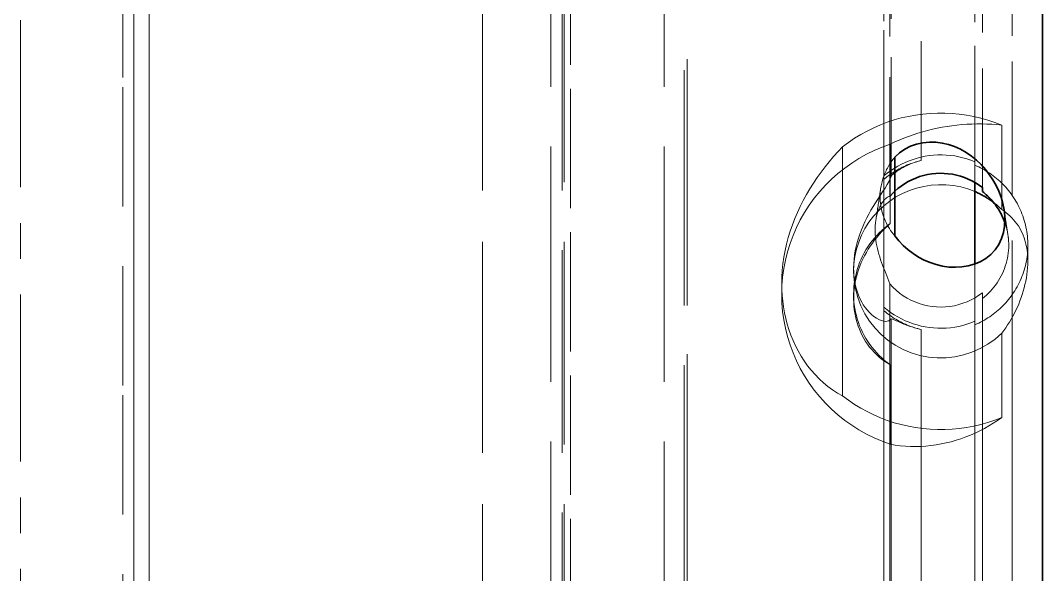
# Model space of a CAD drawing. Header units: millimetres. Extents: x 10 to 410, y 10 to 287.
# Drawn here: x 109.5 to 113.782, y 184.627 to 186.949 of the extents above; entities that cross this region are included whole.
import ezdxf

# ---------------------------------------------------------------- set-up
doc = ezdxf.new("R2010")
doc.units = ezdxf.units.MM
doc.linetypes.add('CENTER', pattern=[1.15, 0.7, -0.15, 0.15, -0.15])
doc.linetypes.add('DASHED', pattern=[0.75, 0.5, -0.25])
for name, color, linetype, lineweight in [('CENTER', 4, 'CENTER', 13), ('HIDDEN', 8, 'DASHED', 18), ('VISIBLE', 7, 'CONTINUOUS', 35)]:
    doc.layers.add(name, color=color, linetype=linetype, lineweight=lineweight)

msp = doc.modelspace()

# ---------------------------------------------------------------- linework, layer by layer
at = {"layer": 'CENTER'}
msp.add_line((109.5, 169), (109.5, 273), dxfattribs=at)
at = {"layer": 'HIDDEN'}
for points in [[(113.6546, 174.9492), (113.6546, 176.4603), (113.6546, 177.9715), (113.6546, 179.4826), (113.6546, 180.9937), (113.6546, 182.5049), (113.6546, 184.016), (113.6546, 185.5272), (113.6546, 187.0383), (113.6546, 188.5494), (113.6546, 190.0606), (113.6546, 191.5717), (113.6546, 193.0829), (113.6546, 194.594), (113.6546, 196.1051), (113.6546, 197.6163), (113.6546, 199.1274), (113.6546, 200.6386), (113.6546, 202.1497), (113.6546, 203.6608), (113.6546, 205.172), (113.6546, 206.6831), (113.6546, 208.1942), (113.6546, 209.7054)], [(113.7815, 174.9604), (113.7815, 176.4706), (113.7815, 177.9807), (113.7815, 179.4908), (113.7815, 181.001), (113.7815, 182.5111), (113.7815, 184.0212), (113.7815, 185.5314), (113.7815, 187.0415), (113.7815, 188.5516), (113.7815, 190.0617), (113.7815, 191.5719), (113.7815, 193.082), (113.7815, 194.5921), (113.7815, 196.1023), (113.7815, 197.6124), (113.7815, 199.1225), (113.7815, 200.6326), (113.7815, 202.1428), (113.7815, 203.6529), (113.7815, 205.163), (113.7815, 206.6732), (113.7815, 208.1833), (113.7815, 209.6934)], [(113.1172, 177.1769), (113.1172, 178.4957), (113.1172, 179.8145), (113.1172, 181.1333), (113.1172, 182.4522), (113.1172, 183.771), (113.1172, 185.0898), (113.1172, 186.4086), (113.1172, 187.7274), (113.1172, 189.0462), (113.1172, 190.365), (113.1172, 191.6838), (113.1172, 193.0027), (113.1172, 194.3215), (113.1172, 195.6403), (113.1172, 196.9591), (113.1172, 198.2779), (113.1172, 199.5967), (113.1172, 200.9155), (113.1172, 202.2343), (113.1172, 203.5532), (113.1172, 204.872), (113.1172, 206.1908), (113.1172, 207.5096)], [(109.9283, 177.6714), (109.9283, 178.9628), (109.9283, 180.2541), (109.9283, 181.5454), (109.9283, 182.8368), (109.9283, 184.1281), (109.9283, 185.4194), (109.9283, 186.7108), (109.9283, 188.0021), (109.9283, 189.2935), (109.9283, 190.5848), (109.9283, 191.8761), (109.9283, 193.1675), (109.9283, 194.4588), (109.9283, 195.7501), (109.9283, 197.0415), (109.9283, 198.3328), (109.9283, 199.6242), (109.9283, 200.9155), (109.9283, 202.2068), (109.9283, 203.4982), (109.9283, 204.7895), (109.9283, 206.0808), (109.9283, 207.3722)], [(112.2922, 176.396), (112.2922, 177.6323), (112.2922, 178.8687), (112.2922, 180.1051), (112.2922, 181.3415), (112.2922, 182.5779), (112.2922, 183.8143), (112.2922, 185.0507), (112.2922, 186.287), (112.2922, 187.5234), (112.2922, 188.7598), (112.2922, 189.9962), (112.2922, 191.2326), (112.2922, 192.469), (112.2922, 193.7054), (112.2922, 194.9418), (112.2922, 196.1781), (112.2922, 197.4145), (112.2922, 198.6509), (112.2922, 199.8873), (112.2922, 201.1237), (112.2922, 202.3601), (112.2922, 203.5965), (112.2922, 204.8328)], [(112.2801, 176.3495), (112.2801, 177.5859), (112.2801, 178.8223), (112.2801, 180.0587), (112.2801, 181.295), (112.2801, 182.5314), (112.2801, 183.7678), (112.2801, 185.0042), (112.2801, 186.2406), (112.2801, 187.477), (112.2801, 188.7134), (112.2801, 189.9498), (112.2801, 191.1861), (112.2801, 192.4225), (112.2801, 193.6589), (112.2801, 194.8953), (112.2801, 196.1317), (112.2801, 197.3681), (112.2801, 198.6045), (112.2801, 199.8408), (112.2801, 201.0772), (112.2801, 202.3136), (112.2801, 203.55), (112.2801, 204.7864)], [(112.2922, 176.3495), (112.2922, 177.5859), (112.2922, 178.8223), (112.2922, 180.0587), (112.2922, 181.295), (112.2922, 182.5314), (112.2922, 183.7678), (112.2922, 185.0042), (112.2922, 186.2406), (112.2922, 187.477), (112.2922, 188.7134), (112.2922, 189.9498), (112.2922, 191.1861), (112.2922, 192.4225), (112.2922, 193.6589), (112.2922, 194.8953), (112.2922, 196.1317), (112.2922, 197.3681), (112.2922, 198.6045), (112.2922, 199.8408), (112.2922, 201.0772), (112.2922, 202.3136), (112.2922, 203.55), (112.2922, 204.7864)], [(111.7211, 176.0301), (111.7211, 177.2665), (111.7211, 178.5029), (111.7211, 179.7393), (111.7211, 180.9757), (111.7211, 182.2121), (111.7211, 183.4485), (111.7211, 184.6848), (111.7211, 185.9212), (111.7211, 187.1576), (111.7211, 188.394), (111.7211, 189.6304), (111.7211, 190.8668), (111.7211, 192.1032), (111.7211, 193.3396), (111.7211, 194.5759), (111.7211, 195.8123), (111.7211, 197.0487), (111.7211, 198.2851), (111.7211, 199.5215), (111.7211, 200.7579), (111.7211, 201.9943), (111.7211, 203.2306), (111.7211, 204.467)], [(112.197, 176.0301), (112.197, 177.2665), (112.197, 178.5029), (112.197, 179.7393), (112.197, 180.9757), (112.197, 182.2121), (112.197, 183.4485), (112.197, 184.6848), (112.197, 185.9212), (112.197, 187.1576), (112.197, 188.394), (112.197, 189.6304), (112.197, 190.8668), (112.197, 192.1032), (112.197, 193.3396), (112.197, 194.5759), (112.197, 195.8123), (112.197, 197.0487), (112.197, 198.2851), (112.197, 199.5215), (112.197, 200.7579), (112.197, 201.9943), (112.197, 203.2306), (112.197, 204.467)], [(110.0394, 177.3192), (110.0394, 178.4731), (110.0394, 179.6271), (110.0394, 180.7811), (110.0394, 181.935), (110.0394, 183.089), (110.0394, 184.2429), (110.0394, 185.3969), (110.0394, 186.5509), (110.0394, 187.7048), (110.0394, 188.8588), (110.0394, 190.0127), (110.0394, 191.1667), (110.0394, 192.3207), (110.0394, 193.4746), (110.0394, 194.6286), (110.0394, 195.7825), (110.0394, 196.9365), (110.0394, 198.0905), (110.0394, 199.2444), (110.0394, 200.3984), (110.0394, 201.5523), (110.0394, 202.7063), (110.0394, 203.8603)], [(111.4355, 177.8277), (111.4355, 178.9267), (111.4355, 180.0257), (111.4355, 181.1247), (111.4355, 182.2238), (111.4355, 183.3228), (111.4355, 184.4218), (111.4355, 185.5208), (111.4355, 186.6198), (111.4355, 187.7188), (111.4355, 188.8178), (111.4355, 189.9168), (111.4355, 191.0158), (111.4355, 192.1148), (111.4355, 193.2139), (111.4355, 194.3129), (111.4355, 195.4119), (111.4355, 196.5109), (111.4355, 197.6099), (111.4355, 198.7089), (111.4355, 199.8079), (111.4355, 200.9069), (111.4355, 202.0059), (111.4355, 203.105)], [(111.7777, 177.8277), (111.7777, 178.9267), (111.7777, 180.0257), (111.7777, 181.1247), (111.7777, 182.2238), (111.7777, 183.3228), (111.7777, 184.4218), (111.7777, 185.5208), (111.7777, 186.6198), (111.7777, 187.7188), (111.7777, 188.8178), (111.7777, 189.9168), (111.7777, 191.0158), (111.7777, 192.1148), (111.7777, 193.2139), (111.7777, 194.3129), (111.7777, 195.4119), (111.7777, 196.5109), (111.7777, 197.6099), (111.7777, 198.7089), (111.7777, 199.8079), (111.7777, 200.9069), (111.7777, 202.0059), (111.7777, 203.105)], [(111.4355, 177.7929), (111.4355, 178.8919), (111.4355, 179.9909), (111.4355, 181.0899), (111.4355, 182.1889), (111.4355, 183.2879), (111.4355, 184.3869), (111.4355, 185.4859), (111.4355, 186.585), (111.4355, 187.684), (111.4355, 188.783), (111.4355, 189.882), (111.4355, 190.981), (111.4355, 192.08), (111.4355, 193.179), (111.4355, 194.278), (111.4355, 195.377), (111.4355, 196.476), (111.4355, 197.5751), (111.4355, 198.6741), (111.4355, 199.7731), (111.4355, 200.8721), (111.4355, 201.9711), (111.4355, 203.0701)], [(111.7687, 177.7929), (111.7687, 178.8919), (111.7687, 179.9909), (111.7687, 181.0899), (111.7687, 182.1889), (111.7687, 183.2879), (111.7687, 184.3869), (111.7687, 185.4859), (111.7687, 186.585), (111.7687, 187.684), (111.7687, 188.783), (111.7687, 189.882), (111.7687, 190.981), (111.7687, 192.08), (111.7687, 193.179), (111.7687, 194.278), (111.7687, 195.377), (111.7687, 196.476), (111.7687, 197.5751), (111.7687, 198.6741), (111.7687, 199.7731), (111.7687, 200.8721), (111.7687, 201.9711), (111.7687, 203.0701)], [(113.4979, 186.27), (113.4979, 186.942), (113.4979, 187.6141), (113.4979, 188.2861), (113.4979, 188.9581), (113.4979, 189.6301), (113.4979, 190.3022), (113.4979, 190.9742), (113.4979, 191.6462), (113.4979, 192.3182), (113.4979, 192.9903), (113.4979, 193.6623), (113.4979, 194.3343), (113.4979, 195.0064), (113.4979, 195.6784), (113.4979, 196.3504), (113.4979, 197.0224), (113.4979, 197.6945), (113.4979, 198.3665), (113.4979, 199.0385), (113.4979, 199.7106), (113.4979, 200.3826), (113.4979, 201.0546), (113.4979, 201.7266)], [(113.1421, 186.2117), (113.1421, 186.8826), (113.1421, 187.5536), (113.1421, 188.2245), (113.1421, 188.8954), (113.1421, 189.5664), (113.1421, 190.2373), (113.1421, 190.9082), (113.1421, 191.5792), (113.1421, 192.2501), (113.1421, 192.921), (113.1421, 193.592), (113.1421, 194.2629), (113.1421, 194.9338), (113.1421, 195.6048), (113.1421, 196.2757), (113.1421, 196.9466), (113.1421, 197.6176), (113.1421, 198.2885), (113.1421, 198.9594), (113.1421, 199.6304), (113.1421, 200.3013), (113.1421, 200.9722), (113.1421, 201.6432)], [(113.5297, 186.2484), (113.5297, 186.9161), (113.5297, 187.5839), (113.5297, 188.2516), (113.5297, 188.9194), (113.5297, 189.5871), (113.5297, 190.2548), (113.5297, 190.9226), (113.5297, 191.5903), (113.5297, 192.2581), (113.5297, 192.9258), (113.5297, 193.5936), (113.5297, 194.2613), (113.5297, 194.9291), (113.5297, 195.5968), (113.5297, 196.2645), (113.5297, 196.9323), (113.5297, 197.6), (113.5297, 198.2678), (113.5297, 198.9355), (113.5297, 199.6033), (113.5297, 200.271), (113.5297, 200.9387), (113.5297, 201.6065)], [(113.5297, 186.232), (113.5297, 186.8994), (113.5297, 187.5668), (113.5297, 188.2342), (113.5297, 188.9016), (113.5297, 189.569), (113.5297, 190.2364), (113.5297, 190.9038), (113.5297, 191.5712), (113.5297, 192.2386), (113.5297, 192.906), (113.5297, 193.5734), (113.5297, 194.2408), (113.5297, 194.9082), (113.5297, 195.5756), (113.5297, 196.243), (113.5297, 196.9104), (113.5297, 197.5778), (113.5297, 198.2452), (113.5297, 198.9126), (113.5297, 199.5801), (113.5297, 200.2475), (113.5297, 200.9149), (113.5297, 201.5823)], [(113.6546, 186.2155), (113.6546, 186.8844), (113.6546, 187.5532), (113.6546, 188.222), (113.6546, 188.8909), (113.6546, 189.5597), (113.6546, 190.2285), (113.6546, 190.8974), (113.6546, 191.5662), (113.6546, 192.235), (113.6546, 192.9039), (113.6546, 193.5727), (113.6546, 194.2415), (113.6546, 194.9104), (113.6546, 195.5792), (113.6546, 196.248), (113.6546, 196.9169), (113.6546, 197.5857), (113.6546, 198.2545), (113.6546, 198.9234), (113.6546, 199.5922), (113.6546, 200.261), (113.6546, 200.9298), (113.6546, 201.5987)], [(113.1172, 186.2834), (113.1172, 186.9464), (113.1172, 187.6093), (113.1172, 188.2722), (113.1172, 188.9351), (113.1172, 189.5981), (113.1172, 190.261), (113.1172, 190.9239), (113.1172, 191.5869), (113.1172, 192.2498), (113.1172, 192.9127), (113.1172, 193.5756), (113.1172, 194.2386), (113.1172, 194.9015), (113.1172, 195.5644), (113.1172, 196.2274), (113.1172, 196.8903), (113.1172, 197.5532), (113.1172, 198.2162), (113.1172, 198.8791), (113.1172, 199.542), (113.1172, 200.2049), (113.1172, 200.8679), (113.1172, 201.5308)], [(113.1468, 186.2951), (113.1468, 186.956), (113.1468, 187.617), (113.1468, 188.2779), (113.1468, 188.9388), (113.1468, 189.5998), (113.1468, 190.2607), (113.1468, 190.9217), (113.1468, 191.5826), (113.1468, 192.2435), (113.1468, 192.9045), (113.1468, 193.5654), (113.1468, 194.2264), (113.1468, 194.8873), (113.1468, 195.5482), (113.1468, 196.2092), (113.1468, 196.8701), (113.1468, 197.5311), (113.1468, 198.192), (113.1468, 198.8529), (113.1468, 199.5139), (113.1468, 200.1748), (113.1468, 200.8358), (113.1468, 201.4967)], [(113.2737, 186.3622), (113.2737, 187.0182), (113.2737, 187.6743), (113.2737, 188.3304), (113.2737, 188.9865), (113.2737, 189.6426), (113.2737, 190.2987), (113.2737, 190.9547), (113.2737, 191.6108), (113.2737, 192.2669), (113.2737, 192.923), (113.2737, 193.5791), (113.2737, 194.2352), (113.2737, 194.8912), (113.2737, 195.5473), (113.2737, 196.2034), (113.2737, 196.8595), (113.2737, 197.5156), (113.2737, 198.1716), (113.2737, 198.8277), (113.2737, 199.4838), (113.2737, 200.1399), (113.2737, 200.796), (113.2737, 201.4521)], [(113.4979, 186.3424), (113.4979, 187.0002), (113.4979, 187.658), (113.4979, 188.3158), (113.4979, 188.9736), (113.4979, 189.6314), (113.4979, 190.2892), (113.4979, 190.947), (113.4979, 191.6048), (113.4979, 192.2626), (113.4979, 192.9204), (113.4979, 193.5782), (113.4979, 194.236), (113.4979, 194.8938), (113.4979, 195.5516), (113.4979, 196.2094), (113.4979, 196.8672), (113.4979, 197.525), (113.4979, 198.1828), (113.4979, 198.8406), (113.4979, 199.4985), (113.4979, 200.1563), (113.4979, 200.8141), (113.4979, 201.4719)], [(111.8042, 197.478), (111.8042, 196.8771), (111.8042, 196.2762), (111.8042, 195.6754), (111.8042, 195.0745), (111.8042, 194.4736), (111.8042, 193.8728), (111.8042, 193.2719), (111.8042, 192.671), (111.8042, 192.0701), (111.8042, 191.4693), (111.8042, 190.8684), (111.8042, 190.2675), (111.8042, 189.6666), (111.8042, 189.0658), (111.8042, 188.4649), (111.8042, 187.864), (111.8042, 187.2631), (111.8042, 186.6623), (111.8042, 186.0614), (111.8042, 185.4605), (111.8042, 184.8596), (111.8042, 184.2588), (111.8042, 183.6579)], [(110.0394, 187.8535), (110.0394, 187.3965), (110.0394, 186.9396), (110.0394, 186.4827), (110.0394, 186.0257), (110.0394, 185.5688), (110.0394, 185.1118), (110.0394, 184.6549), (110.0394, 184.198), (110.0394, 183.741), (110.0394, 183.2841), (110.0394, 182.8271), (110.0394, 182.3702), (110.0394, 181.9133), (110.0394, 181.4563), (110.0394, 180.9994), (110.0394, 180.5424), (110.0394, 180.0855), (110.0394, 179.6286), (110.0394, 179.1716), (110.0394, 178.7147), (110.0394, 178.2577), (110.0394, 177.8008), (110.0394, 177.3438)], [(109.9745, 177.8079), (109.9745, 178.2426), (109.9745, 178.6773), (109.9745, 179.112), (109.9745, 179.5467), (109.9745, 179.9814), (109.9745, 180.4161), (109.9745, 180.8507), (109.9745, 181.2854), (109.9745, 181.7201), (109.9745, 182.1548), (109.9745, 182.5895), (109.9745, 183.0242), (109.9745, 183.4588), (109.9745, 183.8935), (109.9745, 184.3282), (109.9745, 184.7629), (109.9745, 185.1976), (109.9745, 185.6323), (109.9745, 186.0669), (109.9745, 186.5016), (109.9745, 186.9363), (109.9745, 187.371), (109.9745, 187.8057)], [(112.944, 186.4198), (112.9685, 186.4381), (112.9939, 186.4552), (113.0201, 186.4712), (113.0469, 186.4859), (113.0744, 186.4994), (113.1025, 186.5116), (113.1311, 186.5226), (113.1602, 186.5321), (113.1897, 186.5404), (113.2196, 186.5473), (113.2497, 186.5528), (113.2801, 186.557), (113.3106, 186.5597), (113.3412, 186.561), (113.3718, 186.561), (113.4024, 186.5595), (113.4329, 186.5566), (113.4633, 186.5524), (113.4934, 186.5467), (113.5232, 186.5397), (113.5527, 186.5314), (113.5817, 186.5216), (113.6103, 186.5106)], [(113.1433, 186.4309), (113.1622, 186.4398), (113.1813, 186.4481), (113.2006, 186.456), (113.2201, 186.4634), (113.2398, 186.4704), (113.2596, 186.4768), (113.2796, 186.4828), (113.2998, 186.4883), (113.32, 186.4933), (113.3404, 186.4977), (113.3609, 186.5017), (113.3815, 186.5052), (113.4021, 186.5082), (113.4228, 186.5107), (113.4436, 186.5126), (113.4644, 186.5141), (113.4853, 186.515), (113.5061, 186.5155), (113.527, 186.5155), (113.5479, 186.5149), (113.5687, 186.5139), (113.5895, 186.5125), (113.6103, 186.5106)], [(113.6103, 186.1574), (113.6103, 186.1728), (113.6103, 186.1881), (113.6103, 186.2035), (113.6103, 186.2188), (113.6103, 186.2342), (113.6103, 186.2495), (113.6103, 186.2649), (113.6103, 186.2803), (113.6103, 186.2956), (113.6103, 186.311), (113.6103, 186.3263), (113.6103, 186.3417), (113.6103, 186.357), (113.6103, 186.3724), (113.6103, 186.3878), (113.6103, 186.4031), (113.6103, 186.4185), (113.6103, 186.4338), (113.6103, 186.4492), (113.6103, 186.4645), (113.6103, 186.4799), (113.6103, 186.4952), (113.6103, 186.5106)], [(112.6888, 185.8018), (112.6898, 185.8378), (112.6928, 185.8737), (112.6977, 185.9094), (112.7045, 185.9448), (112.7132, 185.9798), (112.7239, 186.0142), (112.7364, 186.048), (112.7507, 186.0811), (112.7668, 186.1133), (112.7846, 186.1446), (112.8041, 186.1749), (112.8253, 186.2041), (112.8479, 186.2321), (112.8721, 186.2589), (112.8977, 186.2842), (112.9246, 186.3082), (112.9527, 186.3307), (112.9821, 186.3516), (113.0125, 186.3709), (113.0439, 186.3885), (113.0763, 186.4044), (113.1094, 186.4186), (113.1433, 186.4309)], [(112.6888, 185.8456), (112.6894, 185.8736), (112.6912, 185.9016), (112.6941, 185.9294), (112.6981, 185.9571), (112.7031, 185.9847), (112.7092, 186.012), (112.7164, 186.0391), (112.7245, 186.0659), (112.7336, 186.0923), (112.7436, 186.1185), (112.7545, 186.1443), (112.7663, 186.1697), (112.7789, 186.1947), (112.7924, 186.2192), (112.8066, 186.2434), (112.8215, 186.2671), (112.8372, 186.2903), (112.8535, 186.313), (112.8704, 186.3353), (112.888, 186.3571), (112.9061, 186.3785), (112.9248, 186.3993), (112.944, 186.4198)], [(112.944, 185.3755), (112.944, 185.4209), (112.944, 185.4663), (112.944, 185.5117), (112.944, 185.5571), (112.944, 185.6025), (112.944, 185.6479), (112.944, 185.6933), (112.944, 185.7387), (112.944, 185.7841), (112.944, 185.8295), (112.944, 185.875), (112.944, 185.9204), (112.944, 185.9658), (112.944, 186.0112), (112.944, 186.0566), (112.944, 186.102), (112.944, 186.1474), (112.944, 186.1928), (112.944, 186.2382), (112.944, 186.2836), (112.944, 186.329), (112.944, 186.3744), (112.944, 186.4198)], [(113.1433, 186.0977), (113.1433, 186.1121), (113.1433, 186.1266), (113.1433, 186.1411), (113.1433, 186.1556), (113.1433, 186.1701), (113.1433, 186.1846), (113.1433, 186.1991), (113.1433, 186.2136), (113.1433, 186.2281), (113.1433, 186.2426), (113.1433, 186.257), (113.1433, 186.2715), (113.1433, 186.286), (113.1433, 186.3005), (113.1433, 186.315), (113.1433, 186.3295), (113.1433, 186.344), (113.1433, 186.3585), (113.1433, 186.373), (113.1433, 186.3875), (113.1433, 186.4019), (113.1433, 186.4164), (113.1433, 186.4309)], [(113.1172, 186.2979), (113.1308, 186.3091), (113.145, 186.3196), (113.1597, 186.3293), (113.1749, 186.3384), (113.1904, 186.3467), (113.2064, 186.3543), (113.2226, 186.361), (113.2392, 186.367), (113.2561, 186.3722), (113.2732, 186.3766), (113.2905, 186.3801), (113.3079, 186.3828), (113.3254, 186.3846), (113.3431, 186.3857), (113.3607, 186.3858), (113.3783, 186.3851), (113.3959, 186.3836), (113.4134, 186.3812), (113.4307, 186.378), (113.4479, 186.3739), (113.4648, 186.369), (113.4815, 186.3634), (113.4979, 186.3569)], [(113.1042, 186.2494), (113.1052, 186.2555), (113.1064, 186.2615), (113.1077, 186.2675), (113.1091, 186.2735), (113.1107, 186.2794), (113.1124, 186.2853), (113.1143, 186.2911), (113.1163, 186.2969), (113.1185, 186.3027), (113.1208, 186.3084), (113.1232, 186.314), (113.1258, 186.3196), (113.1285, 186.3251), (113.1314, 186.3306), (113.1344, 186.3359), (113.1375, 186.3412), (113.1407, 186.3465), (113.144, 186.3516), (113.1475, 186.3567), (113.1511, 186.3616), (113.1549, 186.3665), (113.1587, 186.3713), (113.1627, 186.376)], [(113.1172, 186.2834), (113.1231, 186.2884), (113.1291, 186.2932), (113.1352, 186.2979), (113.1414, 186.3024), (113.1477, 186.3069), (113.154, 186.3112), (113.1605, 186.3153), (113.1671, 186.3193), (113.1737, 186.3232), (113.1804, 186.327), (113.1872, 186.3306), (113.1941, 186.334), (113.201, 186.3373), (113.208, 186.3405), (113.2151, 186.3435), (113.2223, 186.3464), (113.2295, 186.3491), (113.2367, 186.3517), (113.244, 186.3541), (113.2514, 186.3563), (113.2588, 186.3584), (113.2662, 186.3604), (113.2737, 186.3622)], [(113.2737, 186.3622), (113.2675, 186.3607), (113.2614, 186.3591), (113.2553, 186.3573), (113.2493, 186.3555), (113.2433, 186.3535), (113.2373, 186.3514), (113.2314, 186.3491), (113.2255, 186.3467), (113.2197, 186.3443), (113.2139, 186.3416), (113.2082, 186.3389), (113.2025, 186.336), (113.197, 186.333), (113.1914, 186.3299), (113.186, 186.3267), (113.1806, 186.3234), (113.1753, 186.3199), (113.1701, 186.3163), (113.165, 186.3125), (113.16, 186.3086), (113.1552, 186.3045), (113.1506, 186.3001), (113.1468, 186.2951)], [(113.4979, 186.3569), (113.4979, 186.3562), (113.4979, 186.3556), (113.4979, 186.355), (113.4979, 186.3544), (113.4979, 186.3537), (113.4979, 186.3531), (113.4979, 186.3525), (113.4979, 186.3518), (113.4979, 186.3512), (113.4979, 186.3506), (113.4979, 186.3499), (113.4979, 186.3493), (113.4979, 186.3487), (113.4979, 186.348), (113.4979, 186.3474), (113.4979, 186.3468), (113.4979, 186.3461), (113.4979, 186.3455), (113.4979, 186.3449), (113.4979, 186.3443), (113.4979, 186.3436), (113.4979, 186.343), (113.4979, 186.3424)], [(113.4979, 185.6881), (113.4979, 185.7172), (113.4979, 185.7463), (113.4979, 185.7753), (113.4979, 185.8044), (113.4979, 185.8335), (113.4979, 185.8626), (113.4979, 185.8916), (113.4979, 185.9207), (113.4979, 185.9498), (113.4979, 185.9789), (113.4979, 186.008), (113.4979, 186.037), (113.4979, 186.0661), (113.4979, 186.0952), (113.4979, 186.1243), (113.4979, 186.1533), (113.4979, 186.1824), (113.4979, 186.2115), (113.4979, 186.2406), (113.4979, 186.2696), (113.4979, 186.2987), (113.4979, 186.3278), (113.4979, 186.3569)], [(113.4979, 186.3424), (113.5061, 186.3388), (113.5141, 186.335), (113.5221, 186.3311), (113.5299, 186.3269), (113.5377, 186.3226), (113.5453, 186.3181), (113.5528, 186.3134), (113.5603, 186.3085), (113.5676, 186.3034), (113.5747, 186.2982), (113.5818, 186.2928), (113.5887, 186.2872), (113.5954, 186.2814), (113.6021, 186.2755), (113.6085, 186.2694), (113.6149, 186.2632), (113.621, 186.2568), (113.6271, 186.2503), (113.6329, 186.2436), (113.6386, 186.2368), (113.6441, 186.2298), (113.6495, 186.2228), (113.6546, 186.2155)], [(112.9903, 185.9106), (112.9907, 185.9289), (112.9921, 185.9471), (112.9943, 185.9653), (112.9972, 185.9834), (113.001, 186.0013), (113.0055, 186.0191), (113.0107, 186.0367), (113.0165, 186.0541), (113.0229, 186.0712), (113.0299, 186.0881), (113.0375, 186.1048), (113.0455, 186.1213), (113.054, 186.1375), (113.0629, 186.1535), (113.0722, 186.1693), (113.0818, 186.1849), (113.0916, 186.2004), (113.1016, 186.2157), (113.1117, 186.231), (113.1216, 186.2464), (113.1312, 186.262), (113.14, 186.2781), (113.1468, 186.2951)], [(113.1172, 186.2979), (113.1172, 186.2973), (113.1172, 186.2967), (113.1172, 186.2961), (113.1172, 186.2954), (113.1172, 186.2948), (113.1172, 186.2942), (113.1172, 186.2935), (113.1172, 186.2929), (113.1172, 186.2923), (113.1172, 186.2916), (113.1172, 186.291), (113.1172, 186.2904), (113.1172, 186.2897), (113.1172, 186.2891), (113.1172, 186.2885), (113.1172, 186.2878), (113.1172, 186.2872), (113.1172, 186.2866), (113.1172, 186.286), (113.1172, 186.2853), (113.1172, 186.2847), (113.1172, 186.2841), (113.1172, 186.2834)], [(113.1172, 185.747), (113.1172, 185.771), (113.1172, 185.7949), (113.1172, 185.8189), (113.1172, 185.8428), (113.1172, 185.8668), (113.1172, 185.8908), (113.1172, 185.9147), (113.1172, 185.9387), (113.1172, 185.9626), (113.1172, 185.9866), (113.1172, 186.0105), (113.1172, 186.0345), (113.1172, 186.0584), (113.1172, 186.0824), (113.1172, 186.1063), (113.1172, 186.1303), (113.1172, 186.1542), (113.1172, 186.1782), (113.1172, 186.2021), (113.1172, 186.2261), (113.1172, 186.25), (113.1172, 186.274), (113.1172, 186.2979)], [(112.9903, 185.8976), (112.9916, 185.9288), (112.9956, 185.9598), (113.0023, 185.9903), (113.0116, 186.0201), (113.0235, 186.049), (113.0377, 186.0768), (113.0543, 186.1033), (113.0731, 186.1282), (113.094, 186.1514), (113.1168, 186.1728), (113.1414, 186.1921), (113.1675, 186.2093), (113.195, 186.2241), (113.2236, 186.2366), (113.2532, 186.2465), (113.2836, 186.2539), (113.3144, 186.2587), (113.3456, 186.2609), (113.3768, 186.2604), (113.4079, 186.2572), (113.4386, 186.2514), (113.4687, 186.243), (113.4979, 186.232)], [(113.1042, 186.2494), (113.1033, 186.2434), (113.1024, 186.2375), (113.1015, 186.2315), (113.1006, 186.2256), (113.0996, 186.2196), (113.0987, 186.2137), (113.0978, 186.2077), (113.0969, 186.2018), (113.096, 186.1958), (113.0951, 186.1898), (113.0942, 186.1839), (113.0932, 186.1779), (113.0923, 186.172), (113.0914, 186.166), (113.0905, 186.1601), (113.0896, 186.1541), (113.0887, 186.1482), (113.0878, 186.1422), (113.0868, 186.1363), (113.0859, 186.1303), (113.085, 186.1243), (113.0841, 186.1184), (113.0832, 186.1124)], [(113.1627, 186.0464), (113.1566, 186.0537), (113.1508, 186.0612), (113.1453, 186.0689), (113.1401, 186.0768), (113.1352, 186.085), (113.1306, 186.0932), (113.1264, 186.1017), (113.1224, 186.1103), (113.1188, 186.1191), (113.1155, 186.1279), (113.1125, 186.1369), (113.1099, 186.146), (113.1076, 186.1552), (113.1057, 186.1645), (113.1041, 186.1739), (113.1029, 186.1833), (113.102, 186.1927), (113.1015, 186.2022), (113.1013, 186.2116), (113.1015, 186.2211), (113.102, 186.2306), (113.103, 186.24), (113.1042, 186.2494)], [(113.1421, 186.2117), (113.137, 186.2107), (113.1323, 186.2084), (113.1279, 186.2054), (113.1239, 186.202), (113.1201, 186.1983), (113.1166, 186.1944), (113.1133, 186.1903), (113.1102, 186.186), (113.1073, 186.1816), (113.1046, 186.1771), (113.1021, 186.1725), (113.0997, 186.1678), (113.0975, 186.163), (113.0955, 186.1581), (113.0936, 186.1532), (113.0918, 186.1483), (113.0902, 186.1432), (113.0887, 186.1382), (113.0873, 186.1331), (113.0861, 186.128), (113.085, 186.1228), (113.0841, 186.1176), (113.0832, 186.1124)], [(113.1421, 186.2117), (113.143, 186.2127), (113.1438, 186.2136), (113.1447, 186.2146), (113.1455, 186.2156), (113.1464, 186.2165), (113.1473, 186.2175), (113.1481, 186.2184), (113.149, 186.2194), (113.1499, 186.2203), (113.1508, 186.2212), (113.1517, 186.2222), (113.1526, 186.2231), (113.1535, 186.224), (113.1544, 186.2249), (113.1553, 186.2258), (113.1562, 186.2267), (113.1571, 186.2276), (113.158, 186.2285), (113.1589, 186.2294), (113.1599, 186.2303), (113.1608, 186.2312), (113.1617, 186.2321), (113.1627, 186.233)], [(113.6546, 186.2155), (113.6601, 186.2075), (113.6653, 186.1994), (113.6703, 186.1911), (113.675, 186.1827), (113.6796, 186.1741), (113.6839, 186.1654), (113.6879, 186.1567), (113.6917, 186.1478), (113.6953, 186.1388), (113.6987, 186.1297), (113.7018, 186.1205), (113.7047, 186.1113), (113.7073, 186.102), (113.7097, 186.0926), (113.7119, 186.0832), (113.7138, 186.0737), (113.7154, 186.0642), (113.7168, 186.0546), (113.718, 186.045), (113.7189, 186.0353), (113.7195, 186.0257), (113.7199, 186.016), (113.72, 186.0063)], [(113.5759, 186.187), (113.5775, 186.1858), (113.579, 186.1846), (113.5806, 186.1834), (113.5822, 186.1821), (113.5837, 186.1809), (113.5852, 186.1797), (113.5868, 186.1784), (113.5883, 186.1772), (113.5898, 186.1759), (113.5913, 186.1746), (113.5928, 186.1734), (113.5943, 186.1721), (113.5958, 186.1708), (113.5973, 186.1695), (113.5988, 186.1682), (113.6002, 186.1669), (113.6017, 186.1655), (113.6032, 186.1642), (113.6046, 186.1629), (113.606, 186.1615), (113.6075, 186.1601), (113.6089, 186.1588), (113.6103, 186.1574)], [(113.6103, 186.1574), (113.6194, 186.1511), (113.6282, 186.1445), (113.6367, 186.1374), (113.6448, 186.13), (113.6527, 186.1222), (113.6601, 186.1141), (113.6672, 186.1056), (113.6738, 186.0968), (113.6801, 186.0877), (113.6859, 186.0783), (113.6912, 186.0687), (113.6961, 186.0588), (113.7004, 186.0487), (113.7044, 186.0383), (113.7078, 186.0279), (113.7108, 186.0173), (113.7134, 186.0065), (113.7155, 185.9957), (113.7172, 185.9848), (113.7185, 185.9738), (113.7194, 185.9628), (113.7199, 185.9518), (113.72, 185.9408)], [(113.6205, 186.1555), (113.6212, 186.1509), (113.6219, 186.1464), (113.6226, 186.1418), (113.6233, 186.1373), (113.624, 186.1327), (113.6247, 186.1282), (113.6254, 186.1236), (113.6261, 186.1191), (113.6268, 186.1145), (113.6275, 186.11), (113.6282, 186.1054), (113.6289, 186.1009), (113.6296, 186.0963), (113.6303, 186.0918), (113.631, 186.0872), (113.6317, 186.0827), (113.6324, 186.0781), (113.6331, 186.0736), (113.6338, 186.069), (113.6345, 186.0645), (113.6352, 186.0599), (113.6359, 186.0554), (113.6366, 186.0508)], [(112.9903, 185.7807), (112.9906, 185.7965), (112.9916, 185.8122), (112.9933, 185.8279), (112.9956, 185.8435), (112.9986, 185.859), (113.0022, 185.8744), (113.0064, 185.8896), (113.0112, 185.9046), (113.0165, 185.9195), (113.0224, 185.9341), (113.0289, 185.9485), (113.0359, 185.9626), (113.0434, 185.9765), (113.0514, 185.9901), (113.0599, 186.0034), (113.0688, 186.0164), (113.0782, 186.0291), (113.0881, 186.0414), (113.0983, 186.0534), (113.109, 186.065), (113.12, 186.0763), (113.1315, 186.0872), (113.1433, 186.0977)], [(112.9903, 185.8018), (112.9906, 185.8169), (112.9915, 185.8319), (112.9931, 185.8468), (112.9953, 185.8617), (112.9981, 185.8765), (113.0015, 185.8911), (113.0055, 185.9056), (113.0101, 185.92), (113.0153, 185.9341), (113.0211, 185.948), (113.0274, 185.9616), (113.0344, 185.975), (113.0418, 185.988), (113.0498, 186.0008), (113.0583, 186.0132), (113.0674, 186.0252), (113.0769, 186.0368), (113.0869, 186.0481), (113.0973, 186.0589), (113.1082, 186.0693), (113.1195, 186.0792), (113.1312, 186.0887), (113.1433, 186.0977)], [(113.0832, 186.1124), (113.0817, 186.1005), (113.0807, 186.0884), (113.0803, 186.0764), (113.0804, 186.0643), (113.0809, 186.0523), (113.0819, 186.0402), (113.0834, 186.0283), (113.0852, 186.0163), (113.0875, 186.0045), (113.09, 185.9927), (113.0929, 185.981), (113.0961, 185.9693), (113.0996, 185.9578), (113.1034, 185.9463), (113.1073, 185.9349), (113.1115, 185.9236), (113.1158, 185.9123), (113.1202, 185.9011), (113.1247, 185.8899), (113.1293, 185.8787), (113.1338, 185.8675), (113.1381, 185.8563), (113.1421, 185.8449)], [(113.6235, 186.1027), (113.6242, 186.1005), (113.625, 186.0983), (113.6257, 186.0961), (113.6265, 186.0939), (113.6272, 186.0917), (113.6278, 186.0894), (113.6285, 186.0872), (113.6291, 186.085), (113.6298, 186.0827), (113.6304, 186.0805), (113.631, 186.0782), (113.6315, 186.076), (113.6321, 186.0737), (113.6326, 186.0714), (113.6331, 186.0692), (113.6336, 186.0669), (113.6341, 186.0646), (113.6346, 186.0623), (113.635, 186.06), (113.6354, 186.0577), (113.6358, 186.0554), (113.6362, 186.0531), (113.6366, 186.0508)], [(113.6366, 186.0508), (113.6368, 186.049), (113.6371, 186.0471), (113.6374, 186.0453), (113.6376, 186.0434), (113.6378, 186.0416), (113.638, 186.0397), (113.6383, 186.0379), (113.6384, 186.036), (113.6386, 186.0341), (113.6388, 186.0323), (113.6389, 186.0304), (113.6391, 186.0285), (113.6392, 186.0267), (113.6393, 186.0248), (113.6394, 186.0229), (113.6395, 186.0211), (113.6396, 186.0192), (113.6397, 186.0173), (113.6397, 186.0155), (113.6398, 186.0136), (113.6398, 186.0117), (113.6398, 186.0098), (113.6398, 186.008)], [(113.6398, 186.008), (113.6396, 185.9967), (113.6389, 185.9855), (113.6378, 185.9743), (113.6363, 185.9632), (113.6343, 185.9522), (113.6318, 185.9412), (113.6289, 185.9303), (113.6256, 185.9196), (113.6219, 185.909), (113.6178, 185.8985), (113.6132, 185.8883), (113.6082, 185.8782), (113.6029, 185.8683), (113.5971, 185.8586), (113.591, 185.8492), (113.5845, 185.84), (113.5777, 185.8311), (113.5705, 185.8225), (113.5629, 185.8142), (113.5551, 185.8061), (113.5469, 185.7984), (113.5384, 185.791), (113.5297, 185.784)], [(113.72, 186.0063), (113.7199, 185.9968), (113.7195, 185.9872), (113.7189, 185.9777), (113.718, 185.9682), (113.7169, 185.9587), (113.7155, 185.9493), (113.7138, 185.9399), (113.7119, 185.9306), (113.7098, 185.9213), (113.7074, 185.912), (113.7047, 185.9029), (113.7018, 185.8938), (113.6987, 185.8848), (113.6953, 185.8758), (113.6917, 185.867), (113.6878, 185.8583), (113.6837, 185.8497), (113.6794, 185.8411), (113.6749, 185.8327), (113.6701, 185.8245), (113.6652, 185.8163), (113.66, 185.8083), (113.6546, 185.8004)], [(113.72, 186.0063), (113.72, 186.0063), (113.72, 186.0063), (113.72, 186.0063), (113.72, 186.0063), (113.72, 186.0063), (113.72, 186.0063), (113.72, 186.0063), (113.72, 186.0063), (113.72, 186.0063), (113.72, 186.0063), (113.72, 186.0063), (113.72, 186.0063), (113.72, 186.0063), (113.72, 186.0063), (113.72, 186.0063), (113.72, 186.0063), (113.72, 186.0063), (113.72, 186.0063), (113.72, 186.0063), (113.72, 186.0063), (113.72, 186.0063), (113.72, 186.0063), (113.72, 186.0063)], [(113.72, 186.0063), (113.72, 186.0035), (113.72, 186.0006), (113.72, 185.9978), (113.72, 185.9949), (113.72, 185.9921), (113.72, 185.9892), (113.72, 185.9864), (113.72, 185.9835), (113.72, 185.9807), (113.72, 185.9778), (113.72, 185.975), (113.72, 185.9721), (113.72, 185.9693), (113.72, 185.9664), (113.72, 185.9636), (113.72, 185.9607), (113.72, 185.9579), (113.72, 185.955), (113.72, 185.9522), (113.72, 185.9493), (113.72, 185.9465), (113.72, 185.9436), (113.72, 185.9408)], [(113.72, 186.0063), (113.72, 186.0035), (113.72, 186.0006), (113.72, 185.9978), (113.72, 185.9949), (113.72, 185.9921), (113.72, 185.9892), (113.72, 185.9864), (113.72, 185.9835), (113.72, 185.9807), (113.72, 185.9778), (113.72, 185.975), (113.72, 185.9721), (113.72, 185.9693), (113.72, 185.9664), (113.72, 185.9636), (113.72, 185.9607), (113.72, 185.9579), (113.72, 185.955), (113.72, 185.9522), (113.72, 185.9493), (113.72, 185.9465), (113.72, 185.9436), (113.72, 185.9408)], [(113.1468, 185.6984), (113.1371, 185.6898), (113.1239, 185.6879), (113.1108, 185.69), (113.0982, 185.6945), (113.0863, 185.7007), (113.0752, 185.7081), (113.0649, 185.7166), (113.0552, 185.7258), (113.0463, 185.7358), (113.0382, 185.7464), (113.0307, 185.7575), (113.0239, 185.769), (113.0178, 185.7809), (113.0123, 185.7931), (113.0075, 185.8055), (113.0033, 185.8182), (112.9998, 185.8311), (112.9968, 185.8442), (112.9944, 185.8573), (112.9926, 185.8705), (112.9913, 185.8839), (112.9905, 185.8972), (112.9903, 185.9106)], [(112.9903, 185.9106), (112.9903, 185.91), (112.9903, 185.9094), (112.9903, 185.9089), (112.9903, 185.9083), (112.9903, 185.9078), (112.9903, 185.9072), (112.9903, 185.9066), (112.9903, 185.9061), (112.9903, 185.9055), (112.9903, 185.9049), (112.9903, 185.9044), (112.9903, 185.9038), (112.9903, 185.9032), (112.9903, 185.9027), (112.9903, 185.9021), (112.9903, 185.9016), (112.9903, 185.901), (112.9903, 185.9004), (112.9903, 185.8999), (112.9903, 185.8993), (112.9903, 185.8987), (112.9903, 185.8982), (112.9903, 185.8976)], [(113.4979, 177.1769), (113.4979, 177.5574), (113.4979, 177.9379), (113.4979, 178.3184), (113.4979, 178.6989), (113.4979, 179.0794), (113.4979, 179.4599), (113.4979, 179.8404), (113.4979, 180.2209), (113.4979, 180.6014), (113.4979, 180.9819), (113.4979, 181.3624), (113.4979, 181.7429), (113.4979, 182.1234), (113.4979, 182.5039), (113.4979, 182.8844), (113.4979, 183.2649), (113.4979, 183.6454), (113.4979, 184.0259), (113.4979, 184.4064), (113.4979, 184.7869), (113.4979, 185.1674), (113.4979, 185.5479), (113.4979, 185.9284)], [(113.72, 185.9408), (113.7198, 185.9265), (113.719, 185.9123), (113.7177, 185.8981), (113.7159, 185.884), (113.7137, 185.8699), (113.711, 185.8559), (113.708, 185.842), (113.7045, 185.8282), (113.7007, 185.8144), (113.6965, 185.8008), (113.6919, 185.7873), (113.6869, 185.774), (113.6816, 185.7607), (113.676, 185.7477), (113.67, 185.7347), (113.6637, 185.722), (113.6571, 185.7094), (113.6501, 185.6969), (113.6428, 185.6847), (113.6351, 185.6727), (113.6272, 185.6609), (113.6189, 185.6493), (113.6103, 185.6379)], [(113.72, 185.9408), (113.72, 185.9408), (113.72, 185.9408), (113.72, 185.9408), (113.72, 185.9408), (113.72, 185.9408), (113.72, 185.9408), (113.72, 185.9408), (113.72, 185.9408), (113.72, 185.9408), (113.72, 185.9408), (113.72, 185.9408), (113.72, 185.9408), (113.72, 185.9408), (113.72, 185.9408), (113.72, 185.9408), (113.72, 185.9408), (113.72, 185.9408), (113.72, 185.9408), (113.72, 185.9408), (113.72, 185.9408), (113.72, 185.9408), (113.72, 185.9408), (113.72, 185.9408)], [(113.6103, 185.6379), (113.5824, 185.6134), (113.5522, 185.5918), (113.5199, 185.5735), (113.486, 185.5584), (113.4507, 185.547), (113.4144, 185.5391), (113.3775, 185.535), (113.3404, 185.5346), (113.3034, 185.538), (113.267, 185.5451), (113.2314, 185.5558), (113.1972, 185.5701), (113.1645, 185.5878), (113.1339, 185.6087), (113.1055, 185.6327), (113.0797, 185.6594), (113.0567, 185.6886), (113.0369, 185.7199), (113.0203, 185.7532), (113.0073, 185.7879), (112.9979, 185.8239), (112.9922, 185.8605), (112.9903, 185.8976)], [(112.944, 185.3755), (112.9227, 185.3875), (112.9021, 185.4007), (112.8824, 185.4151), (112.8635, 185.4307), (112.8456, 185.4472), (112.8285, 185.4647), (112.8124, 185.483), (112.7973, 185.5022), (112.7831, 185.5221), (112.7699, 185.5426), (112.7577, 185.5638), (112.7465, 185.5855), (112.7363, 185.6077), (112.7272, 185.6304), (112.719, 185.6534), (112.7118, 185.6767), (112.7057, 185.7004), (112.7005, 185.7242), (112.6962, 185.7483), (112.693, 185.7725), (112.6907, 185.7968), (112.6893, 185.8212), (112.6888, 185.8456)], [(112.6888, 185.8456), (112.6888, 185.8437), (112.6888, 185.8418), (112.6888, 185.8399), (112.6888, 185.838), (112.6888, 185.8361), (112.6888, 185.8342), (112.6888, 185.8323), (112.6888, 185.8304), (112.6888, 185.8285), (112.6888, 185.8266), (112.6888, 185.8247), (112.6888, 185.8228), (112.6888, 185.8208), (112.6888, 185.8189), (112.6888, 185.817), (112.6888, 185.8151), (112.6888, 185.8132), (112.6888, 185.8113), (112.6888, 185.8094), (112.6888, 185.8075), (112.6888, 185.8056), (112.6888, 185.8037), (112.6888, 185.8018)], [(113.5297, 185.8082), (113.5146, 185.7972), (113.4989, 185.7871), (113.4825, 185.7782), (113.4656, 185.7703), (113.4481, 185.7636), (113.4303, 185.7581), (113.4122, 185.7537), (113.3938, 185.7505), (113.3752, 185.7486), (113.3565, 185.7479), (113.3379, 185.7484), (113.3193, 185.7502), (113.3009, 185.7531), (113.2827, 185.7573), (113.2648, 185.7627), (113.2473, 185.7693), (113.2303, 185.7769), (113.2138, 185.7857), (113.198, 185.7956), (113.1828, 185.8065), (113.1684, 185.8184), (113.1548, 185.8312), (113.1421, 185.8449)], [(113.1421, 177.0233), (113.1421, 177.4068), (113.1421, 177.7904), (113.1421, 178.1739), (113.1421, 178.5575), (113.1421, 178.941), (113.1421, 179.3246), (113.1421, 179.7081), (113.1421, 180.0917), (113.1421, 180.4752), (113.1421, 180.8588), (113.1421, 181.2423), (113.1421, 181.6259), (113.1421, 182.0094), (113.1421, 182.393), (113.1421, 182.7765), (113.1421, 183.16), (113.1421, 183.5436), (113.1421, 183.9271), (113.1421, 184.3107), (113.1421, 184.6942), (113.1421, 185.0778), (113.1421, 185.4613), (113.1421, 185.8449)], [(113.1433, 185.1728), (113.1094, 185.1851), (113.0763, 185.1992), (113.0439, 185.2151), (113.0125, 185.2328), (112.9821, 185.2521), (112.9528, 185.273), (112.9246, 185.2955), (112.8977, 185.3194), (112.8721, 185.3448), (112.848, 185.3715), (112.8253, 185.3995), (112.8042, 185.4287), (112.7847, 185.459), (112.7668, 185.4903), (112.7507, 185.5226), (112.7364, 185.5556), (112.7239, 185.5894), (112.7133, 185.6238), (112.7045, 185.6588), (112.6977, 185.6942), (112.6928, 185.7299), (112.6898, 185.7658), (112.6888, 185.8018)], [(113.1433, 185.506), (113.1312, 185.515), (113.1195, 185.5244), (113.1082, 185.5344), (113.0973, 185.5448), (113.0869, 185.5556), (113.0769, 185.5668), (113.0674, 185.5785), (113.0583, 185.5905), (113.0498, 185.6029), (113.0418, 185.6156), (113.0344, 185.6287), (113.0275, 185.6421), (113.0211, 185.6557), (113.0153, 185.6696), (113.0101, 185.6837), (113.0055, 185.698), (113.0015, 185.7125), (112.9981, 185.7271), (112.9953, 185.7419), (112.9931, 185.7568), (112.9915, 185.7718), (112.9906, 185.7868), (112.9903, 185.8018)], [(112.9903, 185.8018), (112.9903, 185.8009), (112.9903, 185.8), (112.9903, 185.7991), (112.9903, 185.7981), (112.9903, 185.7972), (112.9903, 185.7963), (112.9903, 185.7954), (112.9903, 185.7945), (112.9903, 185.7936), (112.9903, 185.7926), (112.9903, 185.7917), (112.9903, 185.7908), (112.9903, 185.7899), (112.9903, 185.789), (112.9903, 185.7881), (112.9903, 185.7871), (112.9903, 185.7862), (112.9903, 185.7853), (112.9903, 185.7844), (112.9903, 185.7835), (112.9903, 185.7826), (112.9903, 185.7816), (112.9903, 185.7807)], [(113.1433, 185.506), (113.1309, 185.5134), (113.119, 185.5213), (113.1075, 185.5298), (113.0964, 185.5389), (113.0857, 185.5485), (113.0756, 185.5587), (113.066, 185.5693), (113.0568, 185.5803), (113.0483, 185.5918), (113.0403, 185.6037), (113.0329, 185.616), (113.026, 185.6286), (113.0198, 185.6415), (113.0141, 185.6547), (113.0091, 185.6681), (113.0046, 185.6817), (113.0008, 185.6956), (112.9976, 185.7095), (112.9949, 185.7236), (112.9929, 185.7378), (112.9914, 185.7521), (112.9906, 185.7664), (112.9903, 185.7807)], [(113.6546, 185.8004), (113.6495, 185.7932), (113.6441, 185.7861), (113.6386, 185.7791), (113.6329, 185.7723), (113.6271, 185.7657), (113.621, 185.7591), (113.6149, 185.7527), (113.6085, 185.7465), (113.6021, 185.7404), (113.5954, 185.7345), (113.5887, 185.7288), (113.5818, 185.7232), (113.5747, 185.7178), (113.5676, 185.7125), (113.5603, 185.7075), (113.5528, 185.7026), (113.5453, 185.6979), (113.5377, 185.6933), (113.5299, 185.689), (113.5221, 185.6849), (113.5141, 185.6809), (113.5061, 185.6772), (113.4979, 185.6736)], [(113.5297, 185.8082), (113.5297, 185.8072), (113.5297, 185.8061), (113.5297, 185.8051), (113.5297, 185.804), (113.5297, 185.803), (113.5297, 185.8019), (113.5297, 185.8008), (113.5297, 185.7998), (113.5297, 185.7987), (113.5297, 185.7977), (113.5297, 185.7966), (113.5297, 185.7956), (113.5297, 185.7945), (113.5297, 185.7935), (113.5297, 185.7924), (113.5297, 185.7914), (113.5297, 185.7903), (113.5297, 185.7893), (113.5297, 185.7882), (113.5297, 185.7872), (113.5297, 185.7861), (113.5297, 185.785), (113.5297, 185.784)], [(113.5297, 177.0233), (113.5297, 177.4052), (113.5297, 177.7872), (113.5297, 178.1691), (113.5297, 178.5511), (113.5297, 178.9331), (113.5297, 179.315), (113.5297, 179.697), (113.5297, 180.0789), (113.5297, 180.4609), (113.5297, 180.8428), (113.5297, 181.2248), (113.5297, 181.6067), (113.5297, 181.9887), (113.5297, 182.3706), (113.5297, 182.7526), (113.5297, 183.1345), (113.5297, 183.5165), (113.5297, 183.8984), (113.5297, 184.2804), (113.5297, 184.6624), (113.5297, 185.0443), (113.5297, 185.4263), (113.5297, 185.8082)], [(113.5297, 177.003), (113.5297, 177.3847), (113.5297, 177.7665), (113.5297, 178.1483), (113.5297, 178.5301), (113.5297, 178.9119), (113.5297, 179.2937), (113.5297, 179.6754), (113.5297, 180.0572), (113.5297, 180.439), (113.5297, 180.8208), (113.5297, 181.2026), (113.5297, 181.5844), (113.5297, 181.9662), (113.5297, 182.3479), (113.5297, 182.7297), (113.5297, 183.1115), (113.5297, 183.4933), (113.5297, 183.8751), (113.5297, 184.2569), (113.5297, 184.6386), (113.5297, 185.0204), (113.5297, 185.4022), (113.5297, 185.784)], [(113.6546, 174.9492), (113.6546, 175.421), (113.6546, 175.8928), (113.6546, 176.3646), (113.6546, 176.8364), (113.6546, 177.3081), (113.6546, 177.7799), (113.6546, 178.2517), (113.6546, 178.7235), (113.6546, 179.1953), (113.6546, 179.6671), (113.6546, 180.1389), (113.6546, 180.6107), (113.6546, 181.0825), (113.6546, 181.5543), (113.6546, 182.0261), (113.6546, 182.4979), (113.6546, 182.9697), (113.6546, 183.4414), (113.6546, 183.9132), (113.6546, 184.385), (113.6546, 184.8568), (113.6546, 185.3286), (113.6546, 185.8004)], [(113.1172, 185.747), (113.1172, 185.7464), (113.1172, 185.7458), (113.1172, 185.7451), (113.1172, 185.7445), (113.1172, 185.7439), (113.1172, 185.7433), (113.1172, 185.7426), (113.1172, 185.742), (113.1172, 185.7414), (113.1172, 185.7407), (113.1172, 185.7401), (113.1172, 185.7395), (113.1172, 185.7388), (113.1172, 185.7382), (113.1172, 185.7376), (113.1172, 185.7369), (113.1172, 185.7363), (113.1172, 185.7357), (113.1172, 185.735), (113.1172, 185.7344), (113.1172, 185.7338), (113.1172, 185.7332), (113.1172, 185.7325)], [(113.4979, 185.6881), (113.4815, 185.6816), (113.4648, 185.6759), (113.4479, 185.6711), (113.4307, 185.667), (113.4134, 185.6638), (113.3959, 185.6614), (113.3783, 185.6599), (113.3607, 185.6592), (113.3431, 185.6593), (113.3254, 185.6603), (113.3079, 185.6622), (113.2905, 185.6649), (113.2732, 185.6684), (113.2561, 185.6728), (113.2392, 185.678), (113.2226, 185.6839), (113.2064, 185.6907), (113.1904, 185.6983), (113.1749, 185.7066), (113.1597, 185.7156), (113.145, 185.7254), (113.1308, 185.7359), (113.1172, 185.747)], [(113.2737, 185.6538), (113.2662, 185.6556), (113.2588, 185.6575), (113.2514, 185.6596), (113.244, 185.6619), (113.2367, 185.6643), (113.2295, 185.6669), (113.2223, 185.6696), (113.2151, 185.6724), (113.208, 185.6755), (113.201, 185.6786), (113.1941, 185.6819), (113.1872, 185.6854), (113.1804, 185.689), (113.1737, 185.6927), (113.1671, 185.6966), (113.1605, 185.7006), (113.154, 185.7048), (113.1477, 185.7091), (113.1414, 185.7135), (113.1352, 185.7181), (113.1291, 185.7228), (113.1231, 185.7276), (113.1172, 185.7325)], [(113.1172, 177.1609), (113.1172, 177.5336), (113.1172, 177.9063), (113.1172, 178.279), (113.1172, 178.6517), (113.1172, 179.0243), (113.1172, 179.397), (113.1172, 179.7697), (113.1172, 180.1424), (113.1172, 180.515), (113.1172, 180.8877), (113.1172, 181.2604), (113.1172, 181.6331), (113.1172, 182.0057), (113.1172, 182.3784), (113.1172, 182.7511), (113.1172, 183.1238), (113.1172, 183.4965), (113.1172, 183.8691), (113.1172, 184.2418), (113.1172, 184.6145), (113.1172, 184.9872), (113.1172, 185.3598), (113.1172, 185.7325)], [(113.2737, 185.6538), (113.268, 185.6551), (113.2623, 185.6565), (113.2566, 185.658), (113.2509, 185.6596), (113.2453, 185.6612), (113.2396, 185.6629), (113.234, 185.6646), (113.2285, 185.6665), (113.2229, 185.6684), (113.2174, 185.6703), (113.2118, 185.6723), (113.2064, 185.6744), (113.2009, 185.6766), (113.1954, 185.6788), (113.19, 185.6811), (113.1846, 185.6834), (113.1793, 185.6858), (113.1739, 185.6882), (113.1686, 185.6906), (113.1632, 185.6931), (113.1578, 185.6954), (113.1524, 185.6977), (113.1468, 185.6984)], [(113.1468, 174.938), (113.1468, 175.4058), (113.1468, 175.8737), (113.1468, 176.3415), (113.1468, 176.8093), (113.1468, 177.2772), (113.1468, 177.745), (113.1468, 178.2129), (113.1468, 178.6807), (113.1468, 179.1486), (113.1468, 179.6164), (113.1468, 180.0843), (113.1468, 180.5521), (113.1468, 181.02), (113.1468, 181.4878), (113.1468, 181.9557), (113.1468, 182.4235), (113.1468, 182.8913), (113.1468, 183.3592), (113.1468, 183.827), (113.1468, 184.2949), (113.1468, 184.7627), (113.1468, 185.2306), (113.1468, 185.6984)], [(113.2737, 177.1609), (113.2737, 177.5302), (113.2737, 177.8994), (113.2737, 178.2687), (113.2737, 178.638), (113.2737, 179.0072), (113.2737, 179.3765), (113.2737, 179.7457), (113.2737, 180.115), (113.2737, 180.4842), (113.2737, 180.8535), (113.2737, 181.2227), (113.2737, 181.592), (113.2737, 181.9612), (113.2737, 182.3305), (113.2737, 182.6998), (113.2737, 183.069), (113.2737, 183.4383), (113.2737, 183.8075), (113.2737, 184.1768), (113.2737, 184.546), (113.2737, 184.9153), (113.2737, 185.2845), (113.2737, 185.6538)], [(113.4979, 185.6881), (113.4979, 185.6875), (113.4979, 185.6868), (113.4979, 185.6862), (113.4979, 185.6856), (113.4979, 185.6849), (113.4979, 185.6843), (113.4979, 185.6837), (113.4979, 185.6831), (113.4979, 185.6824), (113.4979, 185.6818), (113.4979, 185.6812), (113.4979, 185.6805), (113.4979, 185.6799), (113.4979, 185.6793), (113.4979, 185.6786), (113.4979, 185.678), (113.4979, 185.6774), (113.4979, 185.6767), (113.4979, 185.6761), (113.4979, 185.6755), (113.4979, 185.6749), (113.4979, 185.6742), (113.4979, 185.6736)], [(113.4979, 177.1609), (113.4979, 177.5311), (113.4979, 177.9012), (113.4979, 178.2713), (113.4979, 178.6414), (113.4979, 179.0115), (113.4979, 179.3816), (113.4979, 179.7517), (113.4979, 180.1219), (113.4979, 180.492), (113.4979, 180.8621), (113.4979, 181.2322), (113.4979, 181.6023), (113.4979, 181.9724), (113.4979, 182.3426), (113.4979, 182.7127), (113.4979, 183.0828), (113.4979, 183.4529), (113.4979, 183.823), (113.4979, 184.1931), (113.4979, 184.5632), (113.4979, 184.9334), (113.4979, 185.3035), (113.4979, 185.6736)], [(113.6103, 185.2847), (113.6103, 185.3001), (113.6103, 185.3154), (113.6103, 185.3308), (113.6103, 185.3461), (113.6103, 185.3615), (113.6103, 185.3768), (113.6103, 185.3922), (113.6103, 185.4076), (113.6103, 185.4229), (113.6103, 185.4383), (113.6103, 185.4536), (113.6103, 185.469), (113.6103, 185.4843), (113.6103, 185.4997), (113.6103, 185.515), (113.6103, 185.5304), (113.6103, 185.5458), (113.6103, 185.5611), (113.6103, 185.5765), (113.6103, 185.5918), (113.6103, 185.6072), (113.6103, 185.6225), (113.6103, 185.6379)], [(113.1433, 185.1728), (113.1433, 185.1873), (113.1433, 185.2017), (113.1433, 185.2162), (113.1433, 185.2307), (113.1433, 185.2452), (113.1433, 185.2597), (113.1433, 185.2742), (113.1433, 185.2887), (113.1433, 185.3032), (113.1433, 185.3177), (113.1433, 185.3322), (113.1433, 185.3466), (113.1433, 185.3611), (113.1433, 185.3756), (113.1433, 185.3901), (113.1433, 185.4046), (113.1433, 185.4191), (113.1433, 185.4336), (113.1433, 185.4481), (113.1433, 185.4626), (113.1433, 185.4771), (113.1433, 185.4915), (113.1433, 185.506)], [(113.6103, 185.2847), (113.5817, 185.2737), (113.5527, 185.2639), (113.5232, 185.2556), (113.4934, 185.2486), (113.4633, 185.2429), (113.4329, 185.2387), (113.4024, 185.2358), (113.3718, 185.2343), (113.3412, 185.2343), (113.3106, 185.2356), (113.2801, 185.2383), (113.2497, 185.2425), (113.2196, 185.248), (113.1897, 185.2549), (113.1602, 185.2632), (113.1311, 185.2727), (113.1025, 185.2837), (113.0744, 185.2959), (113.0469, 185.3094), (113.0201, 185.3241), (112.9939, 185.3401), (112.9685, 185.3572), (112.944, 185.3755)], [(113.6103, 185.2847), (113.5927, 185.2724), (113.5748, 185.2607), (113.5564, 185.2495), (113.5377, 185.239), (113.5187, 185.2291), (113.4993, 185.2198), (113.4797, 185.2112), (113.4598, 185.2032), (113.4396, 185.1959), (113.4191, 185.1893), (113.3985, 185.1834), (113.3777, 185.1783), (113.3567, 185.1739), (113.3355, 185.1702), (113.3142, 185.1673), (113.2929, 185.1652), (113.2715, 185.1639), (113.25, 185.1633), (113.2285, 185.1636), (113.2071, 185.1647), (113.1857, 185.1665), (113.1644, 185.1692), (113.1433, 185.1728)]]:
    msp.add_lwpolyline(points, dxfattribs=at)
at = {"layer": 'VISIBLE'}
for points in [[(113.7815, 174.9612), (113.7815, 176.4723), (113.7815, 177.9834), (113.7815, 179.4946), (113.7815, 181.0057), (113.7815, 182.5168), (113.7815, 184.028), (113.7815, 185.5391), (113.7815, 187.0503), (113.7815, 188.5614), (113.7815, 190.0725), (113.7815, 191.5837), (113.7815, 193.0948), (113.7815, 194.606), (113.7815, 196.1171), (113.7815, 197.6282), (113.7815, 199.1394), (113.7815, 200.6505), (113.7815, 202.1617), (113.7815, 203.6728), (113.7815, 205.1839), (113.7815, 206.6951), (113.7815, 208.2062), (113.7815, 209.7174)], [(113.7816, 174.9608), (113.7816, 176.4719), (113.7816, 177.9831), (113.7816, 179.4942), (113.7816, 181.0054), (113.7816, 182.5165), (113.7816, 184.0276), (113.7816, 185.5388), (113.7816, 187.0499), (113.7816, 188.5611), (113.7816, 190.0722), (113.7816, 191.5833), (113.7816, 193.0945), (113.7816, 194.6056), (113.7816, 196.1167), (113.7816, 197.6279), (113.7816, 199.139), (113.7816, 200.6502), (113.7816, 202.1613), (113.7816, 203.6724), (113.7816, 205.1836), (113.7816, 206.6947), (113.7816, 208.2059), (113.7816, 209.717)], [(113.7816, 174.9376), (113.7816, 176.4487), (113.7816, 177.9598), (113.7816, 179.471), (113.7816, 180.9821), (113.7816, 182.4933), (113.7816, 184.0044), (113.7816, 185.5155), (113.7816, 187.0267), (113.7816, 188.5378), (113.7816, 190.049), (113.7816, 191.5601), (113.7816, 193.0712), (113.7816, 194.5824), (113.7816, 196.0935), (113.7816, 197.6047), (113.7816, 199.1158), (113.7816, 200.6269), (113.7816, 202.1381), (113.7816, 203.6492), (113.7816, 205.1604), (113.7816, 206.6715), (113.7816, 208.1826), (113.7816, 209.6938)], [(113.6205, 186.1555), (113.6152, 186.182), (113.6077, 186.2079), (113.5981, 186.2332), (113.5866, 186.2576), (113.5734, 186.2811), (113.5585, 186.3036), (113.5419, 186.3249), (113.5238, 186.345), (113.5042, 186.3636), (113.4833, 186.3806), (113.461, 186.3959), (113.4375, 186.4092), (113.4129, 186.4204), (113.3874, 186.4292), (113.3612, 186.4354), (113.3344, 186.4389), (113.3074, 186.4395), (113.2805, 186.4369), (113.2542, 186.431), (113.2288, 186.4219), (113.2048, 186.4096), (113.1826, 186.3942), (113.1627, 186.376)], [(113.1627, 186.0464), (113.1627, 186.0607), (113.1627, 186.0751), (113.1627, 186.0894), (113.1627, 186.1037), (113.1627, 186.1181), (113.1627, 186.1324), (113.1627, 186.1467), (113.1627, 186.161), (113.1627, 186.1754), (113.1627, 186.1897), (113.1627, 186.204), (113.1627, 186.2184), (113.1627, 186.2327), (113.1627, 186.247), (113.1627, 186.2614), (113.1627, 186.2757), (113.1627, 186.29), (113.1627, 186.3044), (113.1627, 186.3187), (113.1627, 186.333), (113.1627, 186.3473), (113.1627, 186.3617), (113.1627, 186.376)], [(113.1627, 186.233), (113.1757, 186.2444), (113.1895, 186.2551), (113.2039, 186.2648), (113.2188, 186.2737), (113.2343, 186.2816), (113.2503, 186.2885), (113.2666, 186.2945), (113.2833, 186.2994), (113.3002, 186.3033), (113.3173, 186.3062), (113.3346, 186.308), (113.352, 186.3087), (113.3694, 186.3084), (113.3867, 186.307), (113.4039, 186.3045), (113.4209, 186.301), (113.4377, 186.2964), (113.4542, 186.2908), (113.4703, 186.2842), (113.4859, 186.2766), (113.5011, 186.2681), (113.5157, 186.2587), (113.5297, 186.2484)], [(113.4979, 185.9284), (113.4979, 185.9432), (113.4979, 185.9581), (113.4979, 185.9729), (113.4979, 185.9878), (113.4979, 186.0026), (113.4979, 186.0175), (113.4979, 186.0323), (113.4979, 186.0472), (113.4979, 186.062), (113.4979, 186.0769), (113.4979, 186.0918), (113.4979, 186.1066), (113.4979, 186.1215), (113.4979, 186.1363), (113.4979, 186.1512), (113.4979, 186.166), (113.4979, 186.1809), (113.4979, 186.1957), (113.4979, 186.2106), (113.4979, 186.2254), (113.4979, 186.2403), (113.4979, 186.2551), (113.4979, 186.27)], [(113.5297, 186.232), (113.5297, 186.2327), (113.5297, 186.2334), (113.5297, 186.2341), (113.5297, 186.2348), (113.5297, 186.2355), (113.5297, 186.2362), (113.5297, 186.237), (113.5297, 186.2377), (113.5297, 186.2384), (113.5297, 186.2391), (113.5297, 186.2398), (113.5297, 186.2405), (113.5297, 186.2412), (113.5297, 186.242), (113.5297, 186.2427), (113.5297, 186.2434), (113.5297, 186.2441), (113.5297, 186.2448), (113.5297, 186.2455), (113.5297, 186.2462), (113.5297, 186.247), (113.5297, 186.2477), (113.5297, 186.2484)], [(113.4979, 186.232), (113.5015, 186.2305), (113.5051, 186.2289), (113.5087, 186.2273), (113.5123, 186.2256), (113.5158, 186.2239), (113.5193, 186.2222), (113.5228, 186.2204), (113.5263, 186.2186), (113.5298, 186.2167), (113.5332, 186.2148), (113.5366, 186.2129), (113.54, 186.2109), (113.5434, 186.2089), (113.5467, 186.2069), (113.5501, 186.2048), (113.5534, 186.2027), (113.5567, 186.2006), (113.5599, 186.1984), (113.5632, 186.1962), (113.5664, 186.1939), (113.5696, 186.1916), (113.5728, 186.1893), (113.5759, 186.187)], [(113.5297, 186.232), (113.5352, 186.2276), (113.5406, 186.2231), (113.5459, 186.2184), (113.5511, 186.2137), (113.5561, 186.2088), (113.5611, 186.2038), (113.5659, 186.1986), (113.5705, 186.1934), (113.5751, 186.188), (113.5795, 186.1825), (113.5838, 186.1769), (113.5879, 186.1712), (113.5919, 186.1654), (113.5958, 186.1595), (113.5995, 186.1535), (113.603, 186.1475), (113.6064, 186.1413), (113.6096, 186.135), (113.6127, 186.1287), (113.6157, 186.1223), (113.6184, 186.1158), (113.621, 186.1093), (113.6235, 186.1027)], [(113.6237, 186.114), (113.6237, 186.1158), (113.6237, 186.1176), (113.6237, 186.1195), (113.6236, 186.1213), (113.6236, 186.1231), (113.6235, 186.1249), (113.6234, 186.1267), (113.6233, 186.1285), (113.6232, 186.1303), (113.6231, 186.1321), (113.623, 186.1339), (113.6228, 186.1357), (113.6227, 186.1375), (113.6225, 186.1393), (113.6223, 186.1411), (113.6221, 186.1429), (113.6219, 186.1447), (113.6217, 186.1465), (113.6215, 186.1483), (113.6213, 186.1501), (113.621, 186.1519), (113.6208, 186.1537), (113.6205, 186.1555)], [(113.1627, 186.0464), (113.1796, 186.0255), (113.1982, 186.006), (113.2183, 185.9881), (113.2398, 185.9719), (113.2625, 185.9574), (113.2863, 185.9448), (113.3111, 185.9342), (113.3366, 185.9258), (113.3628, 185.9196), (113.3895, 185.9158), (113.4164, 185.9145), (113.4433, 185.9159), (113.4698, 185.9202), (113.4957, 185.9276), (113.5205, 185.9381), (113.5437, 185.9518), (113.5647, 185.9686), (113.5829, 185.9884), (113.598, 186.0107), (113.6096, 186.035), (113.6176, 186.0606), (113.6223, 186.0871), (113.6237, 186.114)]]:
    msp.add_lwpolyline(points, dxfattribs=at)

doc.saveas('drawing.dxf')
